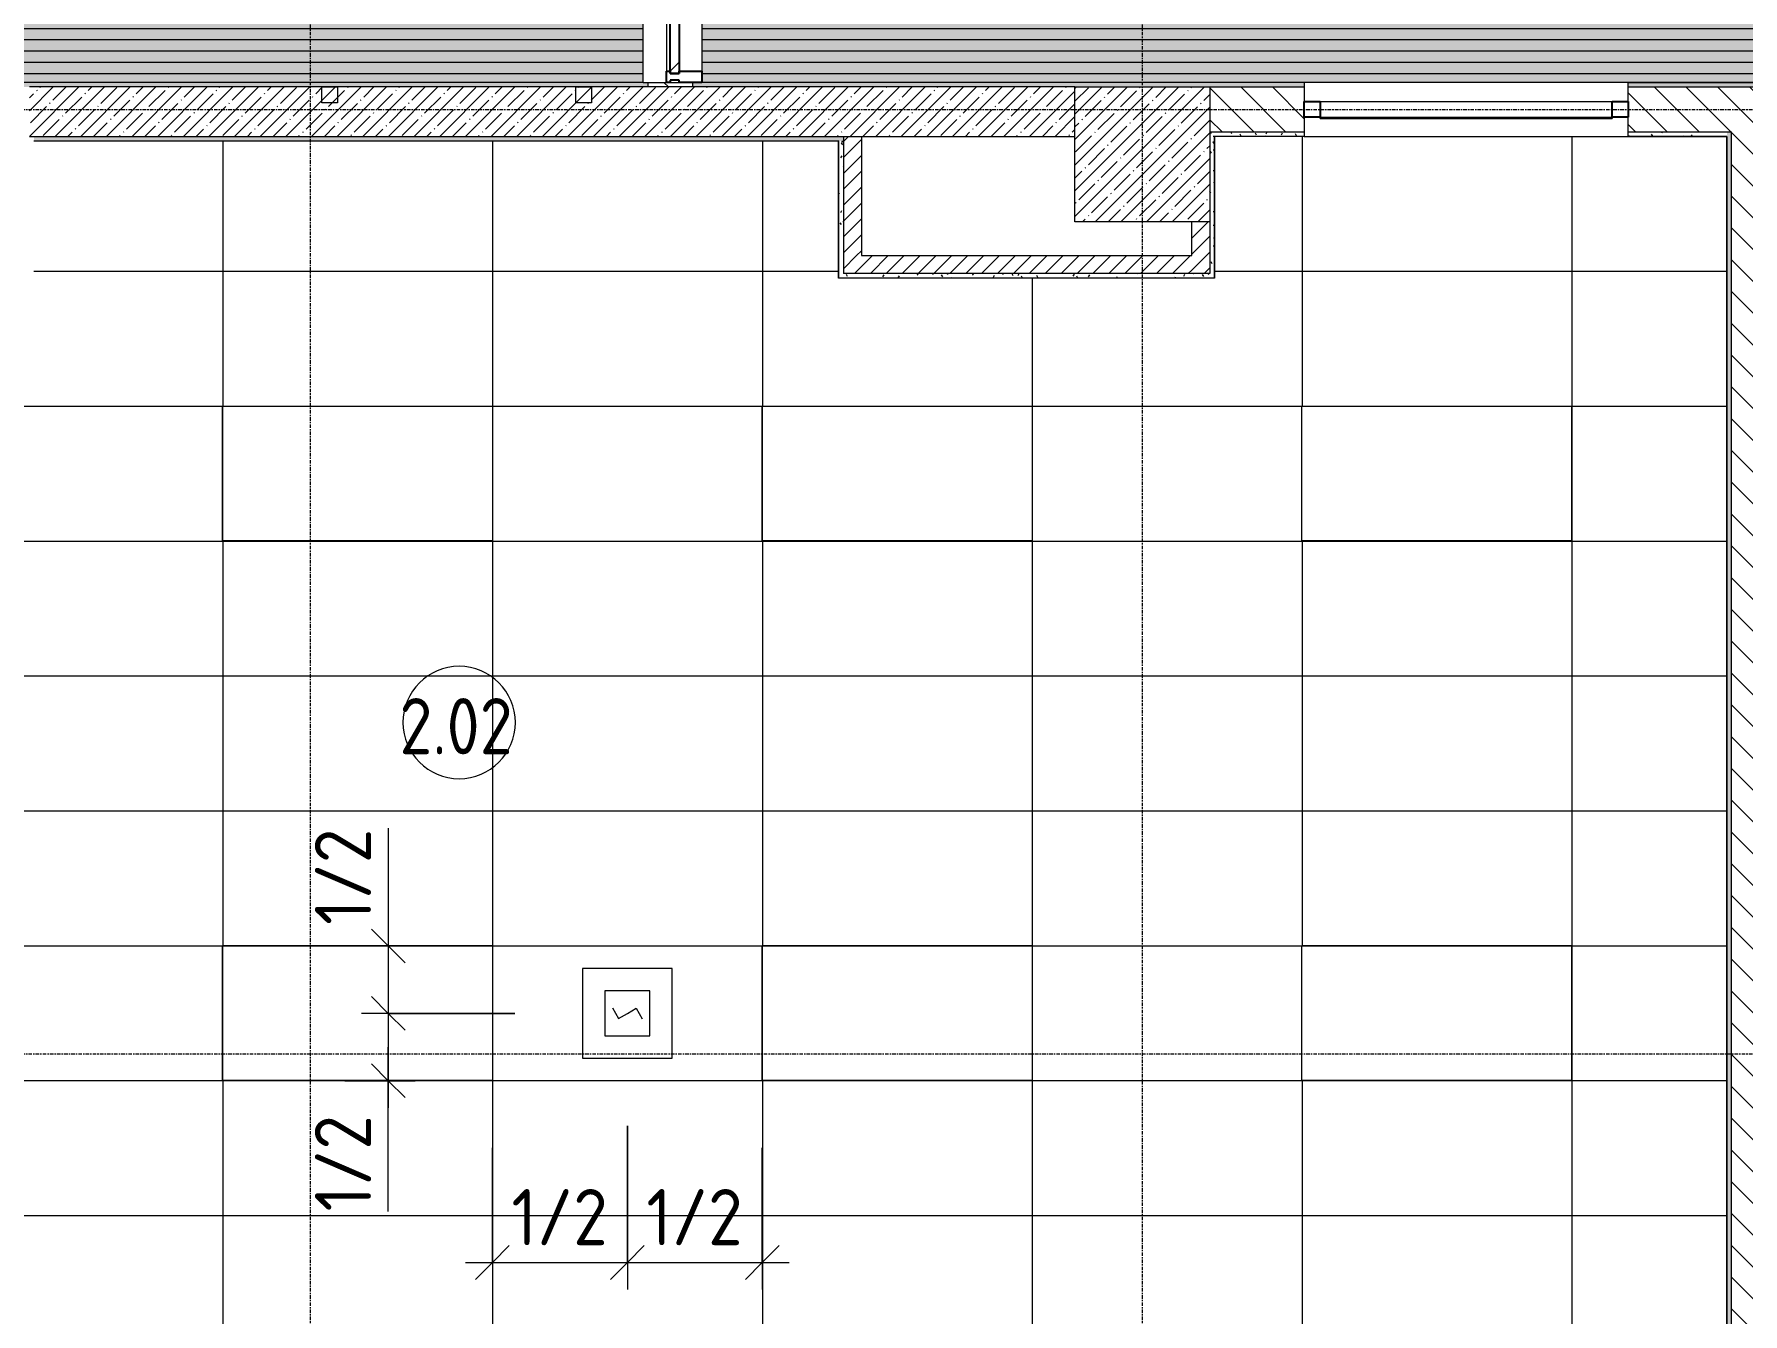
# Model space of a CAD drawing. Header units: millimetres. Extents: x -3917 to 185442, y -8553 to 29000.
# Drawn here: x 17281 to 24880, y 2443 to 8135 of the extents above; entities that cross this region are included whole.
import ezdxf

# ---------------------------------------------------------------- set-up
doc = ezdxf.new("R2010")
doc.units = ezdxf.units.MM
doc.linetypes.add('Осевая', pattern=[31.75, 6.35, -4.7625, 15.875, -4.7625])
for name, color, linetype, lineweight in [('A-ANNO-DIMS', 7, 'Continuous', 9), ('A-ANNO-DIMS-100', 7, 'Continuous', 9), ('A-AREA-IDEN', 7, 'Continuous', 9), ('A-CLNG-PATT', 7, 'Continuous', 9), ('A-GLAZ', 7, 'Continuous', 9), ('A-GLAZ-1', 7, 'Continuous', 13), ('A-GLAZ-CURT', 7, 'Continuous', 9), ('A-GLAZ-CURT-1', 7, 'Continuous', 25), ('A-GLAZ-CWMG', 7, 'Continuous', 9), ('A-GLAZ-CWMG-1', 7, 'Continuous', 25), ('A-WALL', 7, 'Continuous', 9), ('I-WALL', 7, 'Continuous', 9), ('Q-SPCQ', 7, 'Continuous', 9), ('S-COLS', 7, 'Continuous', 9), ('Оси-2', 7, 'Осевая', 9)]:
    doc.layers.add(name, color=color, linetype=linetype, lineweight=lineweight)
for name, color, linetype, lineweight, true_color in [('A-ANNO-NOTE', 1, 'Continuous', 9, 0xff0000), ('A-CLNG-1', 7, 'Continuous', 9, 0xeaeaea), ('A-WALL-1', 7, 'Continuous', 9, 0x3c3c3c), ('A-WALL-FNSH-1', 7, 'Continuous', 9, 0x3c3c3c), ('I-WALL-1', 7, 'Continuous', 9, 0x535353), ('Q-SPCQ-2', 1, 'Continuous', 9, 0xff0000), ('S-COLS-1', 9, 'Continuous', 9, 0x808080), ('S-COLS-2', 7, 'Continuous', 9, 0x3c3c3c)]:
    doc.layers.add(name, color=color, linetype=linetype, lineweight=lineweight, true_color=true_color)
doc.layers.add('A-CLNG-PATT-1', color=7, linetype='Continuous', lineweight=9, transparency=1)
doc.styles.add('GOST Common', font='GOST_Common.ttf', dxfattribs={"width": 0.9, "height": 250})
doc.styles.add('ISOCPEUR', font='isocpeur.ttf', dxfattribs={"width": 0.9, "height": 250})
doc.dimstyles.new('ISO-2_5_0_9К_БОЛЬШОЙ', dxfattribs={"dimscale": 304.8, "dimtxt": 248.995294, "dimasz": 0.492126, "dimexe": 0.393701, "dimexo": 0.984252, "dimgap": 0, "dimtad": 1, "dimdec": 0, "dimrnd": 10, "dimzin": 0, "dimdsep": 46, "dimtxsty": 'ISOCPEUR', "dimblk1": 'OBLIQUE', "dimblk2": 'OBLIQUE', "dimsah": 1, "dimcen": 0.09, "dimdle": 0.393701, "dimazin": 0, "dimtfac": 1, "dimtdec": 4, "dimtix": 1, "dimtmove": 0, "dimatfit": 3, "dimfxl": 1, "dimtvp": 1, "dimtolj": 1, "dimtzin": 0, "dimarcsym": 2})
doc.dimstyles.new('ISO-2_5_0_9К_БОЛЬШОЙ_1', dxfattribs={"dimscale": 304.8, "dimtxt": 248.995294, "dimasz": 0.492126, "dimexe": 0.393701, "dimexo": 0.984252, "dimgap": 0, "dimtad": 1, "dimdec": 0, "dimrnd": 10, "dimzin": 0, "dimdsep": 46, "dimtxsty": 'ISOCPEUR', "dimblk1": 'OBLIQUE', "dimblk2": 'OBLIQUE', "dimsah": 1, "dimcen": 0.09, "dimdle": 0.393701, "dimazin": 0, "dimtfac": 1, "dimtdec": 4, "dimtix": 1, "dimtmove": 1, "dimatfit": 3, "dimfxl": 1, "dimtvp": 1, "dimtolj": 1, "dimtzin": 0, "dimarcsym": 2})
pattern_1 = [(135, (0, 0), (-70.71068, -70.71068), [])]
pattern_2 = [(45, (0, 0), (-35.35534, 35.35534), [])]
pattern_3 = [(0, (0, 0), (121.92, 30.48), [10.058, -81.382, 10.058, -81.382, -487.68]), (0, (0, 0), (121.92, 30.48), [-182.88, 10.058, -172.822, 10.058, -81.382, -213.36]), (0, (0, 0), (121.92, 30.48), [-457.2, 10.058, -50.902, 10.058, -142.342]), (120, (45.72, 15.24), (-87.356454, 90.345817), [10.058, -81.382, 10.058, -81.382, -487.68]), (120, (45.72, 15.24), (-87.356454, 90.345817), [-182.88, 10.058, -172.822, 10.058, -81.382, -213.36]), (120, (45.72, 15.24), (-87.356454, 90.345817), [-457.2, 10.058, -50.902, 10.058, -142.342]), (240, (60.96, 76.2), (-34.563546, -120.825817), [10.058, -81.382, 10.058, -81.382, -487.68]), (240, (60.96, 76.2), (-34.563546, -120.825817), [-182.88, 10.058, -172.822, 10.058, -81.382, -213.36]), (240, (60.96, 76.2), (-34.563546, -120.825817), [-457.2, 10.058, -50.902, 10.058, -142.342])]

# ---------------------------------------------------------------- blocks, each defined once
blk = doc.blocks.new('BSC_Колонна _Прямоугольная - 600х600-V48-Сводный план потолков 2 этажа в осях 1-12')
at = {"layer": 'S-COLS-1'}
h = blk.add_hatch(dxfattribs=at)
h.set_pattern_fill('FP_59', color=256, style=0, pattern_type=2)
h.set_pattern_definition([(45, (-22210, -7600), (-57.02463, 57.02463), []), (45, (-22152.975, -7600), (-57.02463, 57.02463), [100.806, -20.161, 3.353, -16.808])])
h.paths.add_polyline_path([(-300, -300), (300, -300), (300, 300), (-300, 300)])
at = {"layer": 'S-COLS-2'}
for p, q in [((-300, 300), (300, 300)), ((-300, -300), (-300, 300)), ((300, 300), (300, -300)), ((300, -300), (-300, -300))]:
    blk.add_line(p, q, dxfattribs=at)
blk = doc.blocks.new('Извещатель потолочный - Монтируемые на перекрытии-30356282-Сводный план потолков 2 этажа в осях 1-12')
at = {"layer": 'Q-SPCQ'}
for p, q in [((-300, 300), (-300, -100)), ((100, 300), (-300, 300)), ((100, -100), (100, 300)), ((0, 200), (-200, 200)), ((-200, 200), (-200, 0)), ((-122.5, 139), (-74.9, 166.5)), ((0, 0), (0, 200)), ((-100, 100), (-122.5, 139)), ((-77.5, 61), (-100, 100)), ((-200, 0), (0, 0)), ((-125.1, 33.5), (-77.5, 61)), ((-300, -100), (100, -100))]:
    blk.add_line(p, q, dxfattribs=at)
blk = doc.blocks.new('Прямоугольный импост - 50 x 70 мм-31927764-Сводный план потолков 2 этажа в осях 1-12')
at = {"layer": 'A-GLAZ-CWMG-1'}
for p, q in [((0, 35), (-70, 35)), ((-70, 35), (-70, -35)), ((0, -35), (0, 35)), ((-70, -35), (0, -35))]:
    blk.add_line(p, q, dxfattribs=at)
blk = doc.blocks.new('Системная панель - Стекло - 40мм-32261946-Сводный план потолков 2 этажа в осях 1-12')
at = {"layer": 'A-GLAZ-CURT'}
for p, q in [((-650, -40), (-650, -35)), ((-650, -40), (650, -40)), ((650, -35), (650, -40))]:
    blk.add_line(p, q, dxfattribs=at)
blk = doc.blocks.new('Прямоугольный импост - 50 x 70 мм-31701779-Сводный план потолков 2 этажа в осях 1-12')
at = {"layer": 'A-GLAZ-CWMG-1'}
for p, q in [((-70, 35), (0, 35)), ((-70, -35), (-70, 35)), ((0, 35), (0, -35)), ((0, -35), (-70, -35))]:
    blk.add_line(p, q, dxfattribs=at)
blk = doc.blocks.new('Прямоугольный импост - 50 x 70 мм-31928778-Сводный план потолков 2 этажа в осях 1-12')
at = {"layer": 'A-GLAZ-CWMG'}
for p, q in [((13629.9, 7835), (14929.9, 7835)), ((13629.9, 7765), (14929.9, 7765))]:
    blk.add_line(p, q, dxfattribs=at)
blk = doc.blocks.new('Прямоугольный импост - Импост структурный с накладкой - 160мм Темный-30756008-Сводный план потолков 2 этажа в осях 1-12')
at = {"layer": 'A-GLAZ-CWMG-1'}
for p, q in [((0, 17), (-50, 17)), ((-50, 17), (-50, 0)), ((-50, 0), (-40, 0)), ((-40, 0), (-40, -40)), ((-10, 0), (0, 0)), ((-10, -40), (-10, 0)), ((0, 0), (0, 17)), ((-40, -40), (-50, -40)), ((-50, -40), (-50, -140)), ((0, -40), (-10, -40)), ((0, -140), (0, -40)), ((-50, -140), (0, -140))]:
    blk.add_line(p, q, dxfattribs=at)
blk = doc.blocks.new('Системная панель - Стекло - 40мм-32387061-Сводный план потолков 2 этажа в осях 1-12')
at = {"layer": 'A-GLAZ-CURT'}
h = blk.add_hatch(dxfattribs=at)
h.set_pattern_fill('FP_93', color=256, style=0, pattern_type=2)
h.set_pattern_definition([(135, (8125.22, -20210), (-282.843, -282.843), [200, -600]), (135, (8225.22, -20410), (-282.843, -282.843), [600, -200]), (135, (8325.22, -20010), (-282.843, -282.843), [200, -600])])
h.paths.add_polyline_path([(265.2, 40), (-265.2, 40), (-265.2, 0), (265.2, 0)])
at = {"layer": 'A-GLAZ-CURT-1'}
for p, q in [((-265.2, 0), (-265.2, 40)), ((-265.2, 40), (265.2, 40)), ((265.2, 0), (-265.2, 0)), ((265.2, 40), (265.2, 0))]:
    blk.add_line(p, q, dxfattribs=at)
blk = doc.blocks.new('Прямоугольный импост - Импост структурный с накладкой - 160мм Темный-32387060-Сводный план потолков 2 этажа в осях 1-12')
at = {"layer": 'A-GLAZ-CWMG'}
for p, q in [((20093, 8480.4), (20093, 7970)), ((20250, 8480.4), (20250, 7970))]:
    blk.add_line(p, q, dxfattribs=at)
blk = doc.blocks.new('120_Окно_СКБ_1Ст - 120_Окно_СКБ_1Ст 400х1200 EI30-24228621-Сводный план потолков 2 этажа в осях 1-12')
at = {"layer": 'A-GLAZ-1'}
for p, q in [((-600, 40), (-600, 110)), ((-600, 110), (-530, 110)), ((-530, 110), (-530, 40)), ((530, 40), (530, 110)), ((530, 110), (600, 110)), ((600, 110), (600, 40)), ((-530, 40), (-600, 40)), ((600, 40), (530, 40))]:
    blk.add_line(p, q, dxfattribs=at)
blk = doc.blocks.new('Марка_Помещения - Номер-25198446-Сводный план потолков 2 этажа в осях 1-12')
at = {"layer": 'A-AREA-IDEN'}
for start, end in [(360, 180), (180, 360)]:
    blk.add_arc((0, 0), 2.5, start, end, dxfattribs=at)
blk = doc.blocks.new('DIMBLOCK40-Сводный план потолков 2 этажа в осях 1-12')
at = {"layer": 'A-ANNO-DIMS-100'}
for p, q in [((19919.2, 3279.5), (19919.2, 2551.3)), ((19919.2, 2671.3), (19919.2, 3279.5)), ((19319.2, 3180.6), (19319.2, 2551.3)), ((19319.2, 2671.3), (19319.2, 3180.6)), ((19199.2, 2671.3), (19919.2, 2671.3))]:
    blk.add_line(p, q, dxfattribs=at)
at = {"layer": 'A-ANNO-DIMS-100', "lineweight": 20}
for p, q in [((19319.2, 2671.3), (19394.2, 2746.3)), ((19919.2, 2671.3), (19994.2, 2746.3)), ((19319.2, 2671.3), (19244.2, 2596.3)), ((19919.2, 2671.3), (19844.2, 2596.3))]:
    blk.add_line(p, q, dxfattribs=at)
at = {"layer": 'A-ANNO-DIMS-100', "color": 0, "insert": (19403.7, 2998), "char_height": 250, "width": 517.144, "attachment_point": 1, "line_spacing_factor": 1.149209, "style": 'ISOCPEUR'}
blk.add_mtext('1/2', dxfattribs=at)
blk = doc.blocks.new('_Oblique')
at = {"color": 0, "linetype": 'ByBlock', "lineweight": -2}
blk.add_line((-0.5, -0.5), (0.5, 0.5), dxfattribs=at)
blk = doc.blocks.new('DIMBLOCK41-Сводный план потолков 2 этажа в осях 1-12')
at = {"layer": 'A-ANNO-DIMS-100'}
for p, q in [((19919.2, 3279.5), (19919.2, 2551.3)), ((19919.2, 2671.3), (19919.2, 3279.5)), ((20519.2, 3180.6), (20519.2, 2551.3)), ((20519.2, 2671.3), (20519.2, 3180.6)), ((19919.2, 2671.3), (20639.2, 2671.3))]:
    blk.add_line(p, q, dxfattribs=at)
at = {"layer": 'A-ANNO-DIMS-100', "lineweight": 20}
for p, q in [((19919.2, 2671.3), (19994.2, 2746.3)), ((20519.2, 2671.3), (20594.2, 2746.3)), ((19919.2, 2671.3), (19844.2, 2596.3)), ((20519.2, 2671.3), (20444.2, 2596.3))]:
    blk.add_line(p, q, dxfattribs=at)
at = {"layer": 'A-ANNO-DIMS-100', "color": 0, "insert": (20003.7, 2998), "char_height": 250, "width": 517.144, "attachment_point": 1, "line_spacing_factor": 1.149209, "style": 'ISOCPEUR'}
blk.add_mtext('1/2', dxfattribs=at)
blk = doc.blocks.new('DIMBLOCK73-Сводный план потолков 2 этажа в осях 1-12')
at = {"layer": 'A-ANNO-DIMS-100'}
for p, q in [((18856.1, 4603.7), (18856.1, 4072.7)), ((18856.1, 4199.5), (18856.1, 3779.5)), ((18662.1, 4079.5), (18976.1, 4079.5)), ((18856.1, 4079.5), (18662.1, 4079.5)), ((18856.1, 4072.7), (18856.1, 3929.5)), ((19419.2, 3779.5), (18736.1, 3779.5)), ((18856.1, 3779.5), (19419.2, 3779.5))]:
    blk.add_line(p, q, dxfattribs=at)
at = {"layer": 'A-ANNO-DIMS-100', "lineweight": 20}
for p, q in [((18856.1, 4079.5), (18781.1, 4154.5)), ((18856.1, 4079.5), (18931.1, 4004.5)), ((18856.1, 3779.5), (18781.1, 3854.5)), ((18856.1, 3779.5), (18931.1, 3704.5))]:
    blk.add_line(p, q, dxfattribs=at)
at = {"layer": 'A-ANNO-DIMS-100', "color": 0, "insert": (18529.4, 4172.7), "char_height": 250, "width": 517.144, "attachment_point": 1, "rotation": 90, "line_spacing_factor": 1.149209, "style": 'ISOCPEUR'}
blk.add_mtext('1/2', dxfattribs=at)
blk = doc.blocks.new('DIMBLOCK74-Сводный план потолков 2 этажа в осях 1-12')
at = {"layer": 'A-ANNO-DIMS-100', "lineweight": 20}
for p, q in [((18856.1, 3779.5), (18781.1, 3854.5)), ((18856.1, 3779.5), (18931.1, 3704.5)), ((18856.1, 3479.5), (18781.1, 3554.5)), ((18856.1, 3479.5), (18931.1, 3404.5))]:
    blk.add_line(p, q, dxfattribs=at)
at = {"layer": 'A-ANNO-DIMS-100'}
for p, q in [((19419.2, 3779.5), (18736.1, 3779.5)), ((18856.1, 3779.5), (18856.1, 3359.5)), ((18856.1, 3779.5), (19419.2, 3779.5)), ((18856.1, 3429.4), (18856.1, 3629.5)), ((18662.1, 3479.5), (18976.1, 3479.5)), ((18856.1, 3479.5), (18662.1, 3479.5)), ((18856.1, 2898.4), (18856.1, 3429.4))]:
    blk.add_line(p, q, dxfattribs=at)
at = {"layer": 'A-ANNO-DIMS-100', "color": 0, "insert": (18529.4, 2898.4), "char_height": 250, "width": 517.144, "attachment_point": 1, "rotation": 90, "line_spacing_factor": 1.149209, "style": 'ISOCPEUR'}
blk.add_mtext('1/2', dxfattribs=at)

msp = doc.modelspace()

# ---------------------------------------------------------------- hatches: boundary and pattern name
at = {"layer": 'A-CLNG-PATT'}
h = msp.add_hatch(dxfattribs=at)
h.set_pattern_fill('FP_86', color=256, style=0, pattern_type=2)
h.set_pattern_definition([(0, (10060, 11460.5), (0, -50), [])])
h.paths.add_polyline_path([(1270, 7921), (19989, 7921), (19989, 10879), (13674.3, 10879), (13674.3, 15000), (6781, 15000), (6781, 13999), (4281, 13999), (4281, 10879), (546, 10879), (546, 10600), (131, 10599), (131, 8521), (1270, 8520), (1270, 8263.6)])
h.paths.add_polyline_path([(6260, 10880), (6240, 10880), (6240, 11421), (6781, 11421), (6780, 10880), (6760, 10880)])
h = msp.add_hatch(dxfattribs=at)
h.set_pattern_fill('FP_89', color=256, style=0, pattern_type=2)
h.set_pattern_definition([(0, (29375, 7560.5), (0, -50), [])])
h.paths.add_polyline_path([(32466.7, 141), (32989, 141), (32989, 521), (33631, 521), (33631, 141), (35469, 141), (35469, 521), (35911, 521), (35911, 141), (37969, 141), (37969, 421), (38249, 421), (38249, 5249), (37189, 5249), (37189, 7921), (38277.7, 7921), (38277.7, 10679), (37969, 10679), (37969, 11221), (38249, 11221), (38249, 11474.2), (37977.7, 11609.9), (38249, 11745.5), (38249, 11850.8), (38229, 11850.8), (38229, 11950.8), (38249, 11950.8), (38249, 12774.6), (38229, 12774.6), (38229, 12874.6), (38249, 12874.6), (38249, 14980), (34231, 14980), (34231, 13759), (32700, 13759), (32700, 13740), (31300, 13740), (31300, 13759), (20231, 13759), (20231, 10880), (20250, 10880), (20250, 7921), (30931, 7921), (30931, 141), (31244.2, 141)])
h.paths.add_polyline_path([(33310, 7089.7), (33226.1, 7097), (33150, 7115.7), (33078, 7145.6), (33009.1, 7188), (32945.2, 7243.8), (32894.7, 7304.1), (32854.7, 7370), (32823.3, 7448.3), (32805.7, 7524), (32799.9, 7601.7), (32807, 7683.9), (32825.7, 7760), (32856.2, 7833.1), (32898, 7900.9), (32949.9, 7961.4), (33015.6, 8016.2), (33082.3, 8056.3), (33157.6, 8086.6), (33233.6, 8104.3), (33311.6, 8110.1), (33393.9, 8103), (33470, 8084.3), (33546.9, 8051.4), (33613.1, 8010.1), (33673.8, 7957.3), (33726.5, 7894), (33766.5, 7827.3), (33795.9, 7755), (33814.1, 7678.9), (33819.7, 7593.1), (33813, 7516.1), (33794.3, 7440), (33763.8, 7366.9), (33722, 7299.1), (33665.4, 7234.6), (33606.1, 7184.9), (33536.5, 7143.2), (33467.4, 7114.6), (33383.6, 7095.5), (33310.5, 7089.8)])
h.paths.add_polyline_path([(33310, 7090.7), (33391.3, 7097.4), (33467.7, 7115.8), (33546.5, 7149.5), (33612.6, 7190.8), (33671.7, 7241.8), (33723.3, 7302.8), (33766.4, 7375.2), (33795.6, 7447.7), (33813.3, 7524), (33819.2, 7600.9), (33812.9, 7680.2), (33794.2, 7757.7), (33763.5, 7831.7), (33721.1, 7900.4), (33664.5, 7964.9), (33609.3, 8012), (33535.1, 8056.3), (33463.3, 8085.3), (33383.6, 8103.5), (33308.9, 8109.2), (33230.2, 8103), (33152.3, 8084.2), (33078, 8053.3), (33010.1, 8011.5), (32949.2, 7959.3), (32894.4, 7893.5), (32854.2, 7826.3), (32824.7, 7753.4), (32806.9, 7678.1), (32800.7, 7600), (32807.6, 7517.7), (32826.1, 7441.6), (32856.5, 7368.3), (32898.5, 7300.1), (32950.7, 7239.2), (33013.4, 7186.3), (33082.9, 7144.6), (33158.8, 7114.2), (33235.1, 7096.6), (33309.5, 7090.8)])
h.paths.add_polyline_path([(33310, 7100), (33230.2, 7106.5), (33152.3, 7125.8), (33077.1, 7158.1), (33010.7, 7200.1), (32956.4, 7246.4), (32902, 7311.7), (32863.3, 7375.9), (32834.4, 7445.9), (32816.2, 7521.8), (32810, 7600), (32816.5, 7679.7), (32835.7, 7757.4), (32867.1, 7831.2), (32910.1, 7899.3), (32956.4, 7953.6), (33016.1, 8004.5), (33083, 8045.5), (33155.5, 8075.5), (33231.8, 8093.8), (33310, 8100), (33389.8, 8093.5), (33467.7, 8074.2), (33541.7, 8042.6), (33609.3, 7999.9), (33664.5, 7952.4), (33714.5, 7893.9), (33757.8, 7821.5), (33785.5, 7754.5), (33803.8, 7678.2), (33810, 7599.9), (33803.5, 7520.3), (33783.9, 7441.5), (33752.9, 7368.8), (33709.9, 7300.7), (33663.6, 7246.4), (33603.9, 7195.5), (33536.5, 7154.3), (33458.2, 7123), (33383.6, 7105.8), (33310.1, 7100)])
h.paths.add_polyline_path([(29833.9, 10620), (29785.6, 10620), (29738.8, 10631.5), (29696.1, 10653.9), (29660, 10685.9), (29632.7, 10725.6), (29615.6, 10770.6), (29609.7, 10816.8), (29604.4, 10773.1), (29585.6, 10725.6), (29560, 10688.4), (29523.9, 10656.4), (29481.2, 10634), (29434.4, 10622.5), (29386.1, 10622.5), (29339.3, 10634), (29296.6, 10656.4), (29260.6, 10688.4), (29233.2, 10728.1), (29216.1, 10773.1), (29210.3, 10821), (29216.1, 10868.9), (29233.2, 10913.9), (29260.6, 10953.6), (29296.6, 10985.6), (29339.3, 11008), (29386.1, 11019.5), (29434.4, 11019.5), (29481.2, 11008), (29523.9, 10985.6), (29561.7, 10951.1), (29587.3, 10913.9), (29604.7, 10866.4), (29610.3, 10822.7), (29616.5, 10868.9), (29632.7, 10911.4), (29660, 10951.1), (29696.1, 10983.1), (29738.8, 11005.5), (29785.6, 11017), (29833.9, 11017), (29880.7, 11005.5), (29923.4, 10983.1), (29959.4, 10951.1), (29986.8, 10911.4), (30003.9, 10866.4), (30009.7, 10818.5), (30003.9, 10770.6), (29986.8, 10725.6), (29959.4, 10685.9), (29923.4, 10653.9), (29880.7, 10631.5)])
h.paths.add_polyline_path([(36240, 13660), (36192.1, 13665.8), (36147.1, 13682.9), (36107.4, 13710.3), (36075.4, 13746.4), (36053, 13789.1), (36041.5, 13835.9), (36041.5, 13884.1), (36053, 13930.9), (36075.4, 13973.6), (36107.4, 14009.7), (36147.1, 14037.1), (36192.1, 14054.2), (36240, 14060), (36287.9, 14054.2), (36332.9, 14037.1), (36372.6, 14009.7), (36404.6, 13973.6), (36427, 13930.9), (36438.5, 13884.1), (36438.5, 13835.9), (36427, 13789.1), (36404.6, 13746.4), (36372.6, 13710.3), (36332.9, 13682.9), (36287.9, 13665.8)])
h = msp.add_hatch(dxfattribs=at)
h.set_pattern_fill('FP_84', color=256, style=0, pattern_type=2)
h.set_pattern_definition([(180, (9721, 1679.5), (-7e-14, -600), []), (270, (9721, 1679.5), (1200, 7e-14), [])])
h.paths.add_polyline_path([(24810, 521), (24809, 7680), (22530, 7679), (22530, 7050), (20860, 7050), (20859, 7660), (17280, 7659), (17280, 7050), (16052, 7050), (16052, 7672), (15000, 7672), (14999.9, 7680), (12780, 7679), (12780, 7280), (12630, 7279), (12630, 521), (23909, 521)])
h.paths.add_polyline_path([(22919.2, 1080.6), (22919.2, 1680.6), (24119.2, 1680.6), (24119.2, 1080.6), (23909, 1080.6)])
h.paths.add_polyline_path([(21719.2, 1080.6), (20519.2, 1080.6), (20519.2, 1680.6), (21719.2, 1680.6)])
h.paths.add_polyline_path([(19018.9, 1080.6), (18119.2, 1080.6), (18119.2, 1680.6), (19319.2, 1680.6), (19319.2, 1080.6)])
h.paths.add_polyline_path([(16919.2, 1080.6), (15719.2, 1080.6), (15719.2, 1680.6), (16919.2, 1680.6)])
h.paths.add_polyline_path([(14128.8, 1080.6), (13319.2, 1080.6), (13319.2, 1680.6), (14519.2, 1680.6), (14519.2, 1080.6)])
h.paths.add_polyline_path([(22919.2, 3480.6), (22919.2, 4080.6), (24119.2, 4080.6), (24119.2, 3480.6), (23909, 3480.6)])
h.paths.add_polyline_path([(20519.2, 3480.6), (20519.2, 4080.6), (21719.2, 4080.6), (21719.2, 3480.6), (21464, 3480.6)])
h.paths.add_polyline_path([(18119.2, 3480.6), (18119.2, 4080.6), (19319.2, 4080.6), (19319.2, 3480.6), (19018.9, 3480.6)])
h.paths.add_polyline_path([(16919.2, 3480.6), (15719.2, 3480.6), (15719.2, 4080.6), (16919.2, 4080.6)])
h.paths.add_polyline_path([(14519.2, 3480.6), (13319.2, 3480.6), (13319.2, 4080.6), (14519.2, 4080.6)])
h.paths.add_polyline_path([(23909, 5880.6), (22919.2, 5880.6), (22919.2, 6480.6), (24119.2, 6480.6), (24119.2, 5880.6)])
h.paths.add_polyline_path([(21464, 5880.6), (20519.2, 5880.6), (20519.2, 6480.6), (21719.2, 6480.6), (21719.2, 5880.6)])
h.paths.add_polyline_path([(19319.2, 5880.6), (18119.2, 5880.6), (18119.2, 6480.6), (19319.2, 6480.6), (19319.2, 6460.1)])
h.paths.add_polyline_path([(16573.9, 5880.6), (15719.2, 5880.6), (15719.2, 6480.6), (16919.2, 6480.6), (16919.2, 5880.6)])
h.paths.add_polyline_path([(13319.2, 5880.6), (13319.2, 6480.6), (14519.2, 6480.6), (14519.2, 5880.6), (14128.8, 5880.6)])
at = {"layer": 'A-CLNG-PATT-1'}
h = msp.add_hatch(color=256, dxfattribs=at)
h.paths.add_polyline_path([(1270, 7921), (19989, 7921), (19989, 10879), (13674.3, 10879), (13674.3, 15000), (6781, 15000), (6781, 13999), (4281, 13999), (4281, 10879), (546, 10879), (546, 10600), (131, 10599), (131, 8521), (1270, 8520), (1270, 8263.6)])
h.paths.add_polyline_path([(6260, 10880), (6240, 10880), (6240, 11421), (6781, 11421), (6780, 10880), (6760, 10880)])
h = msp.add_hatch(color=256, dxfattribs=at)
h.paths.add_polyline_path([(32466.7, 141), (32989, 141), (32989, 521), (33631, 521), (33631, 141), (35469, 141), (35469, 521), (35911, 521), (35911, 141), (37969, 141), (37969, 421), (38249, 421), (38249, 5249), (37189, 5249), (37189, 7921), (38277.7, 7921), (38277.7, 10679), (37969, 10679), (37969, 11221), (38249, 11221), (38249, 11474.2), (37977.7, 11609.9), (38249, 11745.5), (38249, 11850.8), (38229, 11850.8), (38229, 11950.8), (38249, 11950.8), (38249, 12774.6), (38229, 12774.6), (38229, 12874.6), (38249, 12874.6), (38249, 14980), (34231, 14980), (34231, 13759), (32700, 13759), (32700, 13740), (31300, 13740), (31300, 13759), (20231, 13759), (20231, 10880), (20250, 10880), (20250, 7921), (30931, 7921), (30931, 141), (31244.2, 141)])
h.paths.add_polyline_path([(33310, 7089.7), (33226.1, 7097), (33150, 7115.7), (33078, 7145.6), (33009.1, 7188), (32945.2, 7243.8), (32894.7, 7304.1), (32854.7, 7370), (32823.3, 7448.3), (32805.7, 7524), (32799.9, 7601.7), (32807, 7683.9), (32825.7, 7760), (32856.2, 7833.1), (32898, 7900.9), (32949.9, 7961.4), (33015.6, 8016.2), (33082.3, 8056.3), (33157.6, 8086.6), (33233.6, 8104.3), (33311.6, 8110.1), (33393.9, 8103), (33470, 8084.3), (33546.9, 8051.4), (33613.1, 8010.1), (33673.8, 7957.3), (33726.5, 7894), (33766.5, 7827.3), (33795.9, 7755), (33814.1, 7678.9), (33819.7, 7593.1), (33813, 7516.1), (33794.3, 7440), (33763.8, 7366.9), (33722, 7299.1), (33665.4, 7234.6), (33606.1, 7184.9), (33536.5, 7143.2), (33467.4, 7114.6), (33383.6, 7095.5), (33310.5, 7089.8)])
h.paths.add_polyline_path([(33310, 7090.7), (33391.3, 7097.4), (33467.7, 7115.8), (33546.5, 7149.5), (33612.6, 7190.8), (33671.7, 7241.8), (33723.3, 7302.8), (33766.4, 7375.2), (33795.6, 7447.7), (33813.3, 7524), (33819.2, 7600.9), (33812.9, 7680.2), (33794.2, 7757.7), (33763.5, 7831.7), (33721.1, 7900.4), (33664.5, 7964.9), (33609.3, 8012), (33535.1, 8056.3), (33463.3, 8085.3), (33383.6, 8103.5), (33308.9, 8109.2), (33230.2, 8103), (33152.3, 8084.2), (33078, 8053.3), (33010.1, 8011.5), (32949.2, 7959.3), (32894.4, 7893.5), (32854.2, 7826.3), (32824.7, 7753.4), (32806.9, 7678.1), (32800.7, 7600), (32807.6, 7517.7), (32826.1, 7441.6), (32856.5, 7368.3), (32898.5, 7300.1), (32950.7, 7239.2), (33013.4, 7186.3), (33082.9, 7144.6), (33158.8, 7114.2), (33235.1, 7096.6), (33309.5, 7090.8)])
h.paths.add_polyline_path([(33310, 7100), (33230.2, 7106.5), (33152.3, 7125.8), (33077.1, 7158.1), (33010.7, 7200.1), (32956.4, 7246.4), (32902, 7311.7), (32863.3, 7375.9), (32834.4, 7445.9), (32816.2, 7521.8), (32810, 7600), (32816.5, 7679.7), (32835.7, 7757.4), (32867.1, 7831.2), (32910.1, 7899.3), (32956.4, 7953.6), (33016.1, 8004.5), (33083, 8045.5), (33155.5, 8075.5), (33231.8, 8093.8), (33310, 8100), (33389.8, 8093.5), (33467.7, 8074.2), (33541.7, 8042.6), (33609.3, 7999.9), (33664.5, 7952.4), (33714.5, 7893.9), (33757.8, 7821.5), (33785.5, 7754.5), (33803.8, 7678.2), (33810, 7599.9), (33803.5, 7520.3), (33783.9, 7441.5), (33752.9, 7368.8), (33709.9, 7300.7), (33663.6, 7246.4), (33603.9, 7195.5), (33536.5, 7154.3), (33458.2, 7123), (33383.6, 7105.8), (33310.1, 7100)])
h.paths.add_polyline_path([(29833.9, 10620), (29785.6, 10620), (29738.8, 10631.5), (29696.1, 10653.9), (29660, 10685.9), (29632.7, 10725.6), (29615.6, 10770.6), (29609.7, 10816.8), (29604.4, 10773.1), (29585.6, 10725.6), (29560, 10688.4), (29523.9, 10656.4), (29481.2, 10634), (29434.4, 10622.5), (29386.1, 10622.5), (29339.3, 10634), (29296.6, 10656.4), (29260.6, 10688.4), (29233.2, 10728.1), (29216.1, 10773.1), (29210.3, 10821), (29216.1, 10868.9), (29233.2, 10913.9), (29260.6, 10953.6), (29296.6, 10985.6), (29339.3, 11008), (29386.1, 11019.5), (29434.4, 11019.5), (29481.2, 11008), (29523.9, 10985.6), (29561.7, 10951.1), (29587.3, 10913.9), (29604.7, 10866.4), (29610.3, 10822.7), (29616.5, 10868.9), (29632.7, 10911.4), (29660, 10951.1), (29696.1, 10983.1), (29738.8, 11005.5), (29785.6, 11017), (29833.9, 11017), (29880.7, 11005.5), (29923.4, 10983.1), (29959.4, 10951.1), (29986.8, 10911.4), (30003.9, 10866.4), (30009.7, 10818.5), (30003.9, 10770.6), (29986.8, 10725.6), (29959.4, 10685.9), (29923.4, 10653.9), (29880.7, 10631.5)])
h.paths.add_polyline_path([(36240, 13660), (36192.1, 13665.8), (36147.1, 13682.9), (36107.4, 13710.3), (36075.4, 13746.4), (36053, 13789.1), (36041.5, 13835.9), (36041.5, 13884.1), (36053, 13930.9), (36075.4, 13973.6), (36107.4, 14009.7), (36147.1, 14037.1), (36192.1, 14054.2), (36240, 14060), (36287.9, 14054.2), (36332.9, 14037.1), (36372.6, 14009.7), (36404.6, 13973.6), (36427, 13930.9), (36438.5, 13884.1), (36438.5, 13835.9), (36427, 13789.1), (36404.6, 13746.4), (36372.6, 13710.3), (36332.9, 13682.9), (36287.9, 13665.8)])
at = {"layer": 'I-WALL'}
h = msp.add_hatch(dxfattribs=at)
h.set_pattern_fill('FP_11', color=256, style=0, pattern_type=2)
h.set_pattern_definition(pattern_1)
h.paths.add_polyline_path([(20010, 7900), (20210, 7900), (20210, 7920), (20010, 7920)])
h.paths.add_polyline_path([(20010, 10880), (20210, 10880), (20210, 10900), (20010, 10900)])
h = msp.add_hatch(dxfattribs=at)
h.set_pattern_fill('FP_79', color=256, style=0, pattern_type=2)
h.set_pattern_definition(pattern_3)
h.paths.add_polyline_path([(20010, 7900), (20010, 7920), (14999.9, 7920), (14999.9, 7900), (19630.2, 7900)])
h.paths.add_polyline_path([(13559.9, 7900), (13559.9, 7920), (6530, 7920), (6530, 7900), (12906.3, 7900)])
h.paths.add_polyline_path([(3737.3, 7900), (4030, 7900), (4030, 7920), (3285, 7920), (3285, 7900), (3730, 7900)])
h.paths.add_polyline_path([(1885, 7900), (1885, 7920), (1270, 7920), (1270, 7900)])
h = msp.add_hatch(dxfattribs=at)
h.set_pattern_fill('FP_79', color=256, style=0, pattern_type=2)
h.set_pattern_definition(pattern_3)
h.paths.add_polyline_path([(30930, 7900), (30930, 7920), (27460, 7920), (27460, 7900), (30910, 7900)])
h.paths.add_polyline_path([(26354.1, 7900), (26360, 7900), (26360, 7920), (24370, 7920), (24370, 7900), (26160, 7900)])
h.paths.add_polyline_path([(22930, 7900), (22930, 7920), (20210, 7920), (20210, 7900), (22510, 7900)])
h = msp.add_hatch(dxfattribs=at)
h.set_pattern_fill('FP_13', color=256, style=0, pattern_type=2)
h.set_pattern_definition([(45, (0, 0), (-57.02463, 57.02463), []), (45, (57.025, 0), (-57.02463, 57.02463), [100.806, -20.161, 3.353, -16.808])])
h.paths.add_polyline_path([(20880, 7680), (21910, 7680), (21910, 7900), (17260, 7900), (17260, 7680), (20241.4, 7680)])
h = msp.add_hatch(dxfattribs=at)
h.set_pattern_fill('FP_11', color=256, style=0, pattern_type=2)
h.set_pattern_definition(pattern_1)
h.paths.add_polyline_path([(25560, 7700), (25560, 7900), (24370, 7900), (24370, 7700), (25131.6, 7700)])
h.paths.add_polyline_path([(22530, 7700), (22930, 7700), (22930, 7900), (22510, 7900), (22510, 7700)])
h = msp.add_hatch(dxfattribs=at)
h.set_pattern_fill('FP_79', color=256, style=0, pattern_type=2)
h.set_pattern_definition(pattern_3)
h.paths.add_polyline_path([(20880, 7660), (20880, 7680), (17280, 7680), (17280, 7660), (20860, 7660)])
h = msp.add_hatch(dxfattribs=at)
h.set_pattern_fill('FP_37', color=256, style=0, pattern_type=2)
h.set_pattern_definition(pattern_2)
h.paths.add_polyline_path([(20880, 7150), (20960, 7150), (20960, 7680), (20880, 7680), (20880, 7660)])
h = msp.add_hatch(dxfattribs=at)
h.set_pattern_fill('FP_79', color=256, style=0, pattern_type=2)
h.set_pattern_definition(pattern_3)
h.paths.add_polyline_path([(22530, 7050), (22530, 7700), (22510, 7700), (22510, 7050)])
h = msp.add_hatch(dxfattribs=at)
h.set_pattern_fill('FP_79', color=256, style=0, pattern_type=2)
h.set_pattern_definition(pattern_3)
h.paths.add_polyline_path([(24809, 7680), (24810, 7680), (24810, 7700), (24370, 7700), (24370, 7680)])
h.paths.add_polyline_path([(22530, 7680), (22930, 7680), (22930, 7700), (22530, 7700)])
h = msp.add_hatch(dxfattribs=at)
h.set_pattern_fill('FP_79', color=256, style=0, pattern_type=2)
h.set_pattern_definition(pattern_3)
h.paths.add_polyline_path([(24830, 100), (24830, 7700), (24810, 7700), (24810, 100)])
h = msp.add_hatch(dxfattribs=at)
h.set_pattern_fill('FP_11', color=256, style=0, pattern_type=2)
h.set_pattern_definition(pattern_1)
h.paths.add_polyline_path([(24830, 100), (25030, 100), (25030, 7700), (24830, 7700), (24830, 140)])
h = msp.add_hatch(dxfattribs=at)
h.set_pattern_fill('FP_79', color=256, style=0, pattern_type=2)
h.set_pattern_definition(pattern_3)
h.paths.add_polyline_path([(20860, 7070), (20880, 7070), (20880, 7660), (20860, 7660)])
h = msp.add_hatch(dxfattribs=at)
h.set_pattern_fill('FP_37', color=256, style=0, pattern_type=2)
h.set_pattern_definition(pattern_2)
h.paths.add_polyline_path([(22430, 7070), (22510, 7070), (22510, 7300), (22430, 7300), (22430, 7150)])
h = msp.add_hatch(dxfattribs=at)
h.set_pattern_fill('FP_37', color=256, style=0, pattern_type=2)
h.set_pattern_definition(pattern_2)
h.paths.add_polyline_path([(20880, 7070), (22430, 7070), (22430, 7150), (20880, 7150)])
h = msp.add_hatch(dxfattribs=at)
h.set_pattern_fill('FP_79', color=256, style=0, pattern_type=2)
h.set_pattern_definition(pattern_3)
h.paths.add_polyline_path([(22510, 7050), (22510, 7070), (20860, 7070), (20860, 7050), (21464, 7050)])

# ---------------------------------------------------------------- linework, layer by layer
at = {"layer": 'A-ANNO-NOTE'}
for p, q in [((18119.7, 6479.9), (19319.7, 6479.9)), ((18119.7, 5879.9), (18119.7, 6479.9)), ((19319.7, 6479.9), (19319.7, 5879.9)), ((20519.7, 6479.9), (21719.7, 6479.9)), ((20519.7, 5879.9), (20519.7, 6479.9)), ((21719.7, 6479.9), (21719.7, 5879.9)), ((22919.7, 6479.9), (24119.7, 6479.9)), ((22919.7, 5879.9), (22919.7, 6479.9)), ((24119.7, 6479.9), (24119.7, 5879.9)), ((19319.7, 5879.9), (18119.7, 5879.9)), ((21719.7, 5879.9), (20519.7, 5879.9)), ((24119.7, 5879.9), (22919.7, 5879.9)), ((18119.7, 4079.9), (19319.7, 4079.9)), ((18119.7, 3479.9), (18119.7, 4079.9)), ((19319.7, 4079.9), (19319.7, 3479.9)), ((20519.7, 4079.9), (21719.7, 4079.9)), ((20519.7, 3479.9), (20519.7, 4079.9)), ((21719.7, 4079.9), (21719.7, 3479.9)), ((22919.7, 4079.9), (24119.7, 4079.9)), ((22919.7, 3479.9), (22919.7, 4079.9)), ((24119.7, 4079.9), (24119.7, 3479.9)), ((19319.7, 3479.9), (18119.7, 3479.9)), ((21719.7, 3479.9), (20519.7, 3479.9)), ((24119.7, 3479.9), (22919.7, 3479.9))]:
    msp.add_line(p, q, dxfattribs=at)
at = {"layer": 'A-CLNG-1'}
for p, q in [((19989, 7921), (19989, 10879)), ((1270, 7921), (19989, 7921)), ((20250, 7921), (30931, 7921)), ((18119.2, 5880.6), (18119.2, 6480.6)), ((18119.2, 6480.6), (19319.2, 6480.6)), ((19319.2, 6480.6), (19319.2, 5880.6)), ((20519.2, 5880.6), (20519.2, 6480.6)), ((20519.2, 6480.6), (21719.2, 6480.6)), ((21719.2, 6480.6), (21719.2, 5880.6)), ((22919.2, 5880.6), (22919.2, 6480.6)), ((22919.2, 6480.6), (24119.2, 6480.6)), ((24119.2, 6480.6), (24119.2, 5880.6)), ((19319.2, 5880.6), (18119.2, 5880.6)), ((21719.2, 5880.6), (20519.2, 5880.6)), ((24119.2, 5880.6), (22919.2, 5880.6)), ((18119.2, 3480.6), (18119.2, 4080.6)), ((18119.2, 4080.6), (19319.2, 4080.6)), ((19319.2, 4080.6), (19319.2, 3480.6)), ((20519.2, 3480.6), (20519.2, 4080.6)), ((20519.2, 4080.6), (21719.2, 4080.6)), ((21719.2, 4080.6), (21719.2, 3480.6)), ((22919.2, 3480.6), (22919.2, 4080.6)), ((22919.2, 4080.6), (24119.2, 4080.6)), ((24119.2, 4080.6), (24119.2, 3480.6)), ((19319.2, 3480.6), (18119.2, 3480.6)), ((21719.2, 3480.6), (20519.2, 3480.6)), ((24119.2, 3480.6), (22919.2, 3480.6))]:
    msp.add_line(p, q, dxfattribs=at)
at = {"layer": 'A-WALL'}
for p, q in [((19990, 7920), (14999.9, 7920)), ((20010, 7920), (20010, 7900)), ((20210, 7900), (20210, 7920)), ((20210, 7900), (17260, 7900)), ((22510, 7900), (22930, 7900)), ((24370, 7900), (25560, 7900)), ((17260, 7680), (21910, 7680)), ((20880, 7680), (20880, 7070)), ((22510, 7700), (22930, 7700)), ((22530, 7679), (22531, 7679)), ((24370, 7700), (24830, 7700)), ((24370, 7680), (24810, 7680)), ((24809, 7680), (24809, 7679)), ((24810, 7680), (24810, 100)), ((17280, 7660), (20860, 7660)), ((20859, 7660), (20859, 7659))]:
    msp.add_line(p, q, dxfattribs=at)
at = {"layer": 'A-WALL-1'}
for p, q in [((19990, 7920), (20231, 7920)), ((22930, 7920), (22930, 7680)), ((24370, 7680), (24370, 7920)), ((24370, 7920), (26360, 7920)), ((21910, 7900), (20210, 7900)), ((20960, 7680), (20960, 7150)), ((22530, 7680), (22530, 7679)), ((22930, 7680), (22530, 7680)), ((24830, 100), (24830, 7700)), ((20860, 7050), (20860, 7660)), ((22430, 7150), (22430, 7300)), ((22510, 7300), (22510, 7070)), ((20960, 7150), (22430, 7150)), ((22510, 7070), (20880, 7070)), ((22530, 7050), (20860, 7050))]:
    msp.add_line(p, q, dxfattribs=at)
at = {"layer": 'A-WALL-FNSH-1'}
for p, q in [((19989, 7921), (19990, 7921)), ((19990, 7921), (19990, 7920)), ((20231, 7920), (20231, 7921)), ((20231, 7921), (20250, 7921)), ((22930, 7920), (20231, 7920)), ((22930, 7921), (22930, 7920)), ((24370, 7920), (24370, 7921)), ((22530, 7050), (22530, 7679)), ((22930, 7679), (22531, 7679)), ((22531, 7679), (22531, 7049)), ((22930, 7680), (22930, 7679)), ((24370, 7679), (24370, 7680)), ((24809, 7679), (24370, 7679)), ((24809, 521), (24809, 7679)), ((20859, 7659), (17281, 7659)), ((20859, 7049), (20859, 7659)), ((22531, 7049), (20859, 7049))]:
    msp.add_line(p, q, dxfattribs=at)
at = {"layer": 'I-WALL-1'}
for p, q in [((18560, 7920), (18560, 7921)), ((19760, 7921), (19760, 7920)), ((24370, 7920), (22930, 7920)), ((22930, 7680), (24370, 7680)), ((18560, 7659), (18560, 7660)), ((19760, 7660), (19760, 7659))]:
    msp.add_line(p, q, dxfattribs=at)
at = {"layer": 'Оси-2'}
for p, q in [((18510, 593.7), (18510, 24898.1)), ((22210, 593.7), (22210, 24898.1)), ((-599.2, 7800), (35990, 7800)), ((-599.2, 3600), (35990, 3600))]:
    msp.add_line(p, q, dxfattribs=at)

# ---------------------------------------------------------------- block references
at = {"layer": 'A-AREA-IDEN', "xscale": 99.99999999999993, "yscale": 99.99999999999993, "zscale": 99.99999999999993}
msp.add_blockref('Марка_Помещения - Номер-25198446-Сводный план потолков 2 этажа в осях 1-12', (19171.4, 5073.2), dxfattribs=at)
at = {"layer": 'A-GLAZ'}
msp.add_blockref('120_Окно_СКБ_1Ст - 120_Окно_СКБ_1Ст 400х1200 EI30-24228621-Сводный план потолков 2 этажа в осях 1-12', (19160, 7790), dxfattribs=at)
at = {"layer": 'A-GLAZ-CURT', "rotation": 269.9999999999997}
msp.add_blockref('Системная панель - Стекло - 40мм-32387061-Сводный план потолков 2 этажа в осях 1-12', (20110, 8225.2), dxfattribs=at)
at = {"layer": 'A-GLAZ-CURT'}
msp.add_blockref('Системная панель - Стекло - 40мм-32261946-Сводный план потолков 2 этажа в осях 1-12', (23650, 7800), dxfattribs=at)
at = {"layer": 'A-GLAZ-CWMG'}
for name, p in [('Прямоугольный импост - Импост структурный с накладкой - 160мм Темный-32387060-Сводный план потолков 2 этажа в осях 1-12', (0, 0)), ('Прямоугольный импост - 50 x 70 мм-31928778-Сводный план потолков 2 этажа в осях 1-12', (9370.1, 0))]:
    msp.add_blockref(name, p, dxfattribs=at)
at = {"layer": 'A-GLAZ-CWMG', "extrusion": (0, 0, -1)}
for name, p, rotation in [('Прямоугольный импост - Импост структурный с накладкой - 160мм Темный-30756008-Сводный план потолков 2 этажа в осях 1-12', (-20110, 7920), 270.0000000000002), ('Прямоугольный импост - 50 x 70 мм-31927764-Сводный план потолков 2 этажа в осях 1-12', (-24370, 7800), 180)]:
    msp.add_blockref(name, p, dxfattribs=dict(at, rotation=rotation))
at = {"layer": 'A-GLAZ-CWMG', "rotation": 180}
msp.add_blockref('Прямоугольный импост - 50 x 70 мм-31701779-Сводный план потолков 2 этажа в осях 1-12', (22930, 7800), dxfattribs=at)
at = {"layer": 'Q-SPCQ-2', "rotation": 269.9999999999998}
msp.add_blockref('Извещатель потолочный - Монтируемые на перекрытии-30356282-Сводный план потолков 2 этажа в осях 1-12', (19819.2, 3679.5), dxfattribs=at)
at = {"layer": 'S-COLS'}
msp.add_blockref('BSC_Колонна _Прямоугольная - 600х600-V48-Сводный план потолков 2 этажа в осях 1-12', (22210, 7600), dxfattribs=at)

# ---------------------------------------------------------------- texts
at = {"layer": 'A-AREA-IDEN', "insert": (18905.6, 5181.7), "char_height": 250, "width": 663.797, "attachment_point": 1, "style": 'GOST Common'}
msp.add_mtext('2.02', dxfattribs=at)

# ---------------------------------------------------------------- dimensions: what is measured, and where the dimension line sits
at = {"layer": 'A-ANNO-DIMS'}
for base, p1, p2, picture, middle in [((18856.1, 3779.5), (18962.1, 4079.5), (19719.2, 3779.5), 'DIMBLOCK73-Сводный план потолков 2 этажа в осях 1-12', (18696.1, 4431.3)), ((18856.1, 3479.5), (19719.2, 3779.5), (18962.1, 3479.5), 'DIMBLOCK74-Сводный план потолков 2 этажа в осях 1-12', (18696.1, 3157))]:
    dim = msp.add_linear_dim(base=base, p1=p1, p2=p2, angle=90, text='1/2', dimstyle='ISO-2_5_0_9К_БОЛЬШОЙ_1', override={"dimpost": '<>', "dimfxl": 814.308927}, dxfattribs=at)
    dim.commit()
    dim.dimension.update_dxf_attribs({"geometry": picture, "text_midpoint": middle, "dimtype": 160, "text_rotation": 90})
for base, p1, p2, picture, middle in [((19919.2, 2671.3), (19319.2, 3480.6), (19919.2, 3579.5), 'DIMBLOCK40-Сводный план потолков 2 этажа в осях 1-12', (19619.2, 2796.3)), ((20519.2, 2671.3), (19919.2, 3579.5), (20519.2, 3480.6), 'DIMBLOCK41-Сводный план потолков 2 этажа в осях 1-12', (20219.2, 2796.3))]:
    dim = msp.add_linear_dim(base=base, p1=p1, p2=p2, text='1/2', dimstyle='ISO-2_5_0_9К_БОЛЬШОЙ', override={"dimpost": '<>', "dimfxl": 608.096663}, dxfattribs=at)
    dim.commit()
    dim.dimension.update_dxf_attribs({"geometry": picture, "text_midpoint": middle})

doc.saveas('drawing.dxf')
